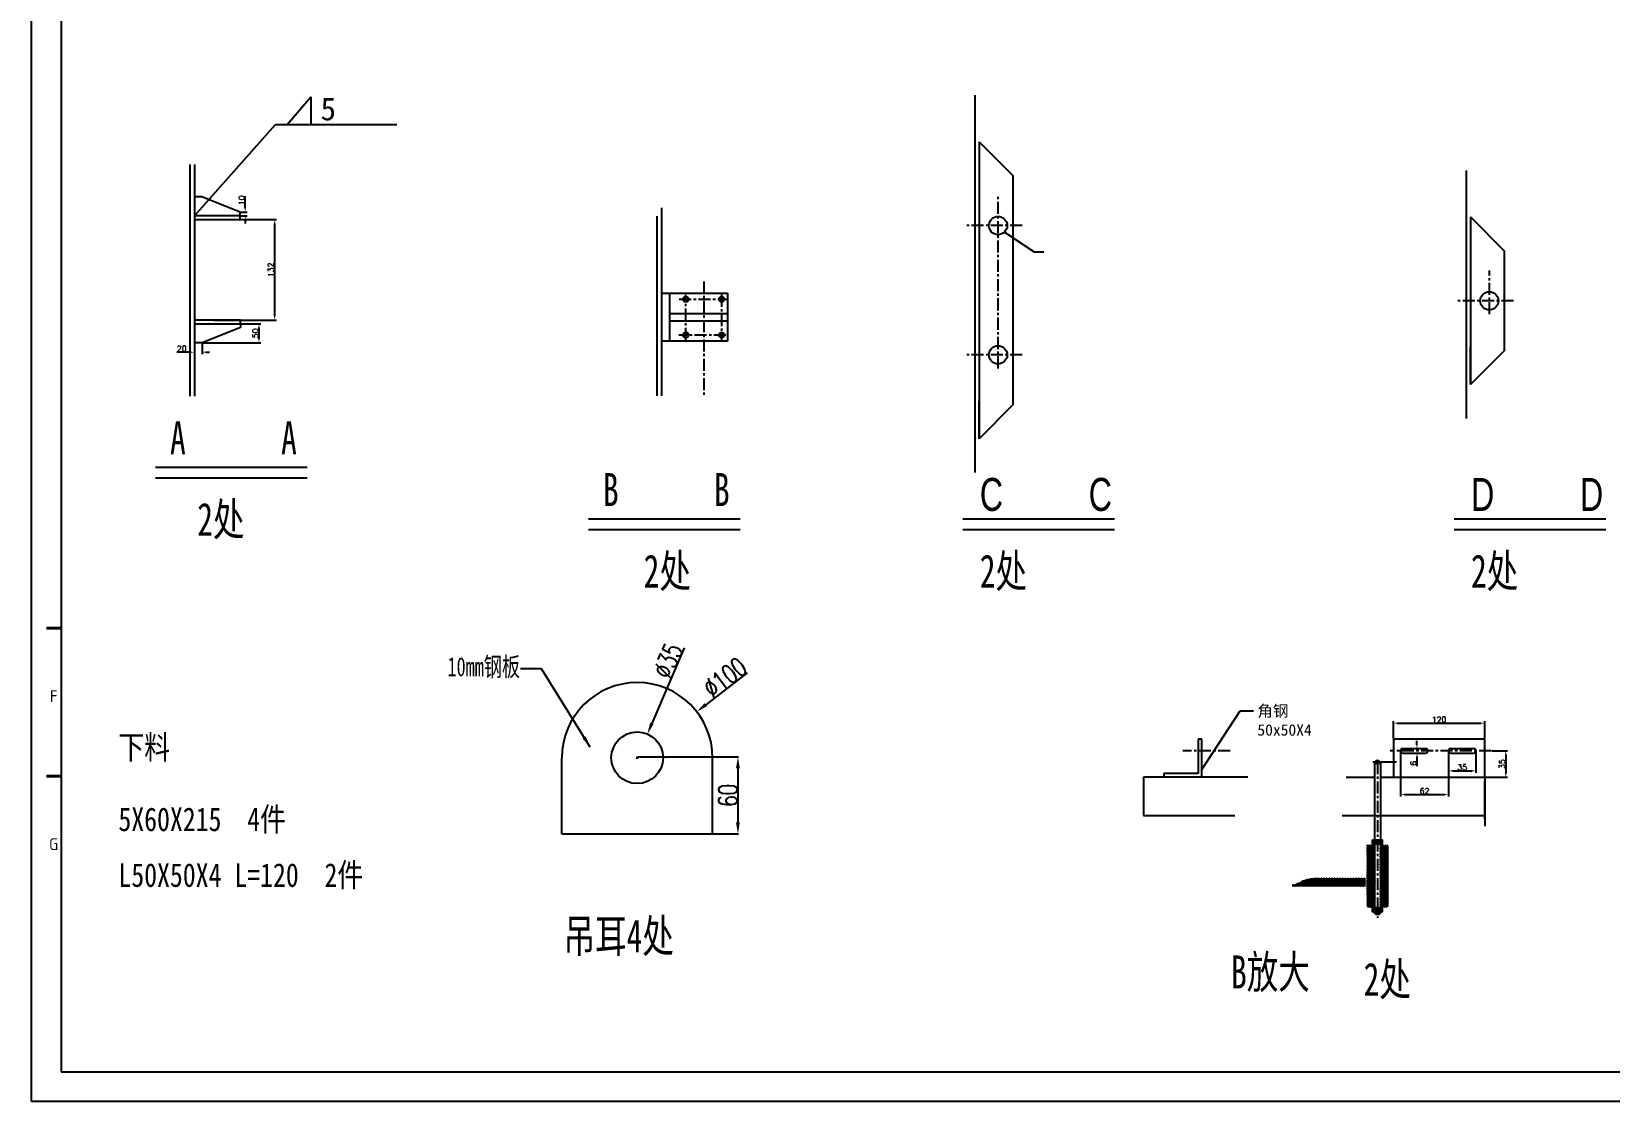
# Model space of a CAD drawing. Header units: inches. Extents: x -166203 to -65610, y -6981 to 11093.
# Drawn here: x -84810 to -80663, y 974 to 3787 of the extents above; entities that cross this region are included whole.
import ezdxf
from ezdxf.enums import TextEntityAlignment as Align

# ---------------------------------------------------------------- set-up
doc = ezdxf.new("R2010")
doc.units = ezdxf.units.IN
doc.header["$MEASUREMENT"] = 0
doc.linetypes.add('CENTERX2', pattern=[101.6, 63.5, -12.7, 12.7, -12.7])
doc.layers.get('0').update_dxf_attribs({"lineweight": 25})
doc.layers.get('Defpoints').update_dxf_attribs({"color": 5})
doc.layers.add('BODY', color=4, linetype='Continuous', lineweight=50)
doc.layers.add('图层2', color=3, linetype='Continuous', lineweight=40)
for name, color, linetype in [('FRAME035', 2, 'Continuous'), ('中心线', 1, 'CENTERX2'), ('细线', 30, 'Continuous')]:
    doc.layers.add(name, color=color, linetype=linetype)
doc.styles.add('ISOCP', font='isocp.shx')
doc.styles.get("Standard").update_dxf_attribs({"font": 'txt.shx', "bigfont": 'whgtxt.shx'})
doc.styles.add('STYLE1', font='SIMFANG.TTF', dxfattribs={"width": 0.8, "height": 4})
doc.styles.add('宋体', font='txt.shx', dxfattribs={"width": 0.7, "bigfont": 'whgtxt.shx'})
doc.dimstyles.new('ISO-25', dxfattribs={"dimscale": 0, "dimtxt": 50, "dimasz": 30, "dimexe": 1.25, "dimexo": 0.625, "dimgap": 1, "dimtad": 1, "dimdec": 0, "dimzin": 1, "dimdsep": 46, "dimtxsty": '宋体', "dimcen": 2.5, "dimclrd": 4, "dimclre": 4, "dimclrt": 4, "dimadec": 0, "dimazin": 0, "dimtfac": 1, "dimtdec": 0, "dimtofl": 0, "dimtmove": 0, "dimatfit": 3, "dimfxl": 0, "dimtolj": 1, "dimtzin": 1, "dimarcsym": 0})
doc.dimstyles.get("Standard").update_dxf_attribs({"dimtxt": 15, "dimasz": 10, "dimexe": 5, "dimexo": 2, "dimgap": 2, "dimtad": 1, "dimdec": 0, "dimzin": 0, "dimdsep": 46, "dimtxsty": 'Standard', "dimcen": 0.09, "dimclrd": 4, "dimclre": 4, "dimclrt": 4, "dimadec": 1, "dimazin": 0, "dimtfac": 1, "dimtdec": 0, "dimtofl": 0, "dimtmove": 0, "dimatfit": 3, "dimfxl": 0, "dimtolj": 1, "dimtzin": 0, "dimarcsym": 0})

# ---------------------------------------------------------------- blocks, each defined once
blk = doc.blocks.new('*D150')
at = {"color": 4, "lineweight": -2, "ltscale": 0.5}
for p, q in [((-84332.3, 3292.7), (-84166.5, 3292.7)), ((-84171.5, 3282.7), (-84171.5, 3038.7)), ((-84332.3, 3028.7), (-84166.5, 3028.7))]:
    blk.add_line(p, q, dxfattribs=at)
at = {"color": 4, "ltscale": 0.5}
for points in [[(-84173.1, 3282.7), (-84169.8, 3282.7), (-84171.5, 3292.7)], [(-84173.1, 3038.7), (-84169.8, 3038.7), (-84171.5, 3028.7)]]:
    blk.add_solid(points, dxfattribs=at)
at = {"layer": 'Defpoints', "color": 0, "ltscale": 0.5}
for p in [(-84334.3, 3292.7), (-84334.3, 3028.7), (-84171.5, 3028.7)]:
    blk.add_point(p, dxfattribs=at)
at = {"color": 4, "ltscale": 0.5, "insert": (-84181, 3160.7), "char_height": 15, "attachment_point": 5, "rotation": 90}
blk.add_mtext('\\A1;132', dxfattribs=at)
blk = doc.blocks.new('*D188')
at = {"color": 4, "lineweight": -2, "ltscale": 0.5}
for p, q in [((-81168.8, 1912), (-81168.8, 1922)), ((-81173.9, 1902), (-81163.8, 1902)), ((-81173.9, 1890), (-81163.8, 1890)), ((-81168.8, 1880), (-81168.8, 1856))]:
    blk.add_line(p, q, dxfattribs=at)
at = {"color": 4, "ltscale": 0.5}
for points in [[(-81170.5, 1912), (-81167.1, 1912), (-81168.8, 1902)], [(-81170.5, 1880), (-81167.1, 1880), (-81168.8, 1890)]]:
    blk.add_solid(points, dxfattribs=at)
at = {"layer": 'Defpoints', "color": 0, "ltscale": 0.5}
for p in [(-81175.9, 1902), (-81175.9, 1890), (-81168.8, 1890)]:
    blk.add_point(p, dxfattribs=at)
at = {"color": 4, "ltscale": 0.5, "insert": (-81178.3, 1863), "char_height": 15, "attachment_point": 5, "rotation": 90}
blk.add_mtext('\\A1;6', dxfattribs=at)
blk = doc.blocks.new('*D189')
at = {"color": 4, "lineweight": -2, "ltscale": 0.5}
for p, q in [((-81085.9, 1894), (-81085.9, 1838.4)), ((-81013.9, 1894), (-81013.9, 1838.4)), ((-81075.9, 1843.4), (-81023.9, 1843.4))]:
    blk.add_line(p, q, dxfattribs=at)
at = {"color": 4, "ltscale": 0.5}
for points in [[(-81075.9, 1845.1), (-81075.9, 1841.8), (-81085.9, 1843.4)], [(-81023.9, 1845.1), (-81023.9, 1841.8), (-81013.9, 1843.4)]]:
    blk.add_solid(points, dxfattribs=at)
at = {"layer": 'Defpoints', "color": 0, "ltscale": 0.5}
for p in [(-81085.9, 1896), (-81013.9, 1896), (-81013.9, 1843.4)]:
    blk.add_point(p, dxfattribs=at)
at = {"color": 4, "ltscale": 0.5, "insert": (-81049.9, 1852.9), "char_height": 15, "attachment_point": 5}
blk.add_mtext('\\A1;35', dxfattribs=at)
blk = doc.blocks.new('*D190')
at = {"color": 4, "lineweight": -2, "ltscale": 0.5}
for p, q in [((-81211.9, 1894), (-81211.9, 1776.1)), ((-81085.9, 1892), (-81085.9, 1776.1)), ((-81201.9, 1781.1), (-81095.9, 1781.1))]:
    blk.add_line(p, q, dxfattribs=at)
at = {"color": 4, "ltscale": 0.5}
for points in [[(-81201.9, 1782.8), (-81201.9, 1779.5), (-81211.9, 1781.1)], [(-81095.9, 1782.8), (-81095.9, 1779.5), (-81085.9, 1781.1)]]:
    blk.add_solid(points, dxfattribs=at)
at = {"layer": 'Defpoints', "color": 0, "ltscale": 0.5}
for p in [(-81211.9, 1896), (-81085.9, 1894), (-81085.9, 1781.1)]:
    blk.add_point(p, dxfattribs=at)
at = {"color": 4, "ltscale": 0.5, "insert": (-81148.9, 1790.6), "char_height": 15, "attachment_point": 5}
blk.add_mtext('\\A1;62', dxfattribs=at)
blk = doc.blocks.new('*D191')
at = {"color": 4, "lineweight": -2, "ltscale": 0.5}
for p, q in [((-81230.6, 1928.4), (-81230.6, 1973.7)), ((-81220.6, 1968.7), (-81000.9, 1968.7)), ((-80990.9, 1928.4), (-80990.9, 1973.7))]:
    blk.add_line(p, q, dxfattribs=at)
at = {"color": 4, "ltscale": 0.5}
for points in [[(-81220.6, 1970.3), (-81220.6, 1967), (-81230.6, 1968.7)], [(-81000.9, 1970.3), (-81000.9, 1967), (-80990.9, 1968.7)]]:
    blk.add_solid(points, dxfattribs=at)
at = {"layer": 'Defpoints', "color": 0, "ltscale": 0.5}
for p in [(-80990.9, 1968.7), (-81230.6, 1926.4), (-80990.9, 1926.4)]:
    blk.add_point(p, dxfattribs=at)
at = {"color": 4, "ltscale": 0.5, "insert": (-81110.8, 1978.2), "char_height": 15, "attachment_point": 5}
blk.add_mtext('\\A1;120', dxfattribs=at)
blk = doc.blocks.new('*D192')
at = {"color": 4, "lineweight": -2, "ltscale": 0.5}
for p, q in [((-80971.8, 1896), (-80930.6, 1896)), ((-80935.6, 1886), (-80935.6, 1836.4)), ((-80988.9, 1826.4), (-80930.6, 1826.4))]:
    blk.add_line(p, q, dxfattribs=at)
at = {"color": 4, "ltscale": 0.5}
for points in [[(-80937.3, 1886), (-80934, 1886), (-80935.6, 1896)], [(-80937.3, 1836.4), (-80934, 1836.4), (-80935.6, 1826.4)]]:
    blk.add_solid(points, dxfattribs=at)
at = {"layer": 'Defpoints', "color": 0, "ltscale": 0.5}
for p in [(-80973.8, 1896), (-80990.9, 1826.4), (-80935.6, 1826.4)]:
    blk.add_point(p, dxfattribs=at)
at = {"color": 4, "ltscale": 0.5, "insert": (-80945.1, 1861.2), "char_height": 15, "attachment_point": 5, "rotation": 90}
blk.add_mtext('\\A1;35', dxfattribs=at)
blk = doc.blocks.new('*D213')
at = {"color": 4, "lineweight": -2, "ltscale": 0.5}
for p, q in [((-82929.6, 2101), (-83037.9, 2017.2)), ((-83220.8, 1877.7), (-83215.8, 1877.7)), ((-83218.3, 1875.2), (-83218.3, 1880.2))]:
    blk.add_line(p, q, dxfattribs=at)
at = {"color": 4, "ltscale": 0.5}
blk.add_solid([(-83041, 2021.2), (-83034.9, 2013.2), (-83061.7, 1998.8)], dxfattribs=at)
at = {"layer": 'Defpoints', "color": 0, "ltscale": 0.5}
for p in [(-83061.7, 1998.8), (-83374.9, 1756.6)]:
    blk.add_point(p, dxfattribs=at)
at = {"color": 4, "ltscale": 0.5, "insert": (-82987.8, 2088.9), "char_height": 50, "attachment_point": 5, "rotation": 37.7237, "style": '宋体'}
blk.add_mtext('\\A1;%%C100', dxfattribs=at)
blk = doc.blocks.new('*D214')
at = {"color": 4, "lineweight": -2, "ltscale": 0.5}
for p, q in [((-83095, 2166.8), (-83179.8, 1967.8)), ((-83220.8, 1877.7), (-83215.8, 1877.7)), ((-83218.3, 1875.2), (-83218.3, 1880.2))]:
    blk.add_line(p, q, dxfattribs=at)
at = {"color": 4, "ltscale": 0.5}
blk.add_solid([(-83184.4, 1969.8), (-83175.2, 1965.9), (-83191.6, 1940.2)], dxfattribs=at)
at = {"layer": 'Defpoints', "color": 0, "ltscale": 0.5}
for p in [(-83191.6, 1940.2), (-83244.9, 1815.1)]:
    blk.add_point(p, dxfattribs=at)
at = {"color": 4, "ltscale": 0.5, "insert": (-83137.6, 2133.1), "char_height": 50, "attachment_point": 5, "rotation": 66.905, "style": '宋体'}
blk.add_mtext('\\A1;%%C35', dxfattribs=at)
blk = doc.blocks.new('*D215')
at = {"color": 4, "lineweight": -2, "ltscale": 0.5}
for p, q in [((-83217.6, 1880.2), (-82952.4, 1880.2)), ((-82953.6, 1850.2), (-82953.6, 1707.7)), ((-83217.6, 1677.7), (-82952.4, 1677.7))]:
    blk.add_line(p, q, dxfattribs=at)
at = {"color": 4, "ltscale": 0.5}
for points in [[(-82958.6, 1850.2), (-82948.6, 1850.2), (-82953.6, 1880.2)], [(-82958.6, 1707.7), (-82948.6, 1707.7), (-82953.6, 1677.7)]]:
    blk.add_solid(points, dxfattribs=at)
at = {"layer": 'Defpoints', "color": 0, "ltscale": 0.5}
for p in [(-83218.3, 1880.2), (-83218.3, 1677.7), (-82953.6, 1677.7)]:
    blk.add_point(p, dxfattribs=at)
at = {"color": 4, "ltscale": 0.5, "insert": (-82979.6, 1778.9), "char_height": 50, "attachment_point": 5, "rotation": 90, "style": '宋体'}
blk.add_mtext('\\A1;60', dxfattribs=at)
blk = doc.blocks.new('*D281')
at = {"layer": 'Defpoints', "color": 0, "ltscale": 0.5}
for p in [(-84261.2, 3018.7), (-84362, 2968.9), (-84212.4, 2968.9)]:
    blk.add_point(p, dxfattribs=at)
at = {"layer": '图层2', "color": 4, "lineweight": -2, "ltscale": 0.5}
for p, q in [((-84259.2, 3018.7), (-84207.4, 3018.7)), ((-84212.4, 3008.7), (-84212.4, 2978.9)), ((-84360, 2968.9), (-84207.4, 2968.9))]:
    blk.add_line(p, q, dxfattribs=at)
at = {"layer": '图层2', "color": 4, "ltscale": 0.5}
for points in [[(-84214.1, 3008.7), (-84210.8, 3008.7), (-84212.4, 3018.7)], [(-84214.1, 2978.9), (-84210.8, 2978.9), (-84212.4, 2968.9)]]:
    blk.add_solid(points, dxfattribs=at)
at = {"layer": '图层2', "color": 4, "ltscale": 0.5, "insert": (-84221.9, 2993.8), "char_height": 15, "attachment_point": 5, "rotation": 90}
blk.add_mtext('\\A1;50', dxfattribs=at)
blk = doc.blocks.new('*D282')
at = {"color": 4, "lineweight": -2, "ltscale": 0.5}
for p, q in [((-84382, 2966.9), (-84382, 2939.2)), ((-84362, 2966.9), (-84362, 2939.2)), ((-84392, 2944.2), (-84428.5, 2944.2)), ((-84352, 2944.2), (-84342, 2944.2))]:
    blk.add_line(p, q, dxfattribs=at)
at = {"color": 4, "ltscale": 0.5}
for points in [[(-84392, 2945.9), (-84392, 2942.6), (-84382, 2944.2)], [(-84352, 2945.9), (-84352, 2942.6), (-84362, 2944.2)]]:
    blk.add_solid(points, dxfattribs=at)
at = {"layer": 'Defpoints', "color": 0, "ltscale": 0.5}
for p in [(-84382, 2968.9), (-84362, 2968.9), (-84382, 2944.2)]:
    blk.add_point(p, dxfattribs=at)
at = {"color": 4, "ltscale": 0.5, "insert": (-84415.3, 2953.7), "char_height": 15, "attachment_point": 5}
blk.add_mtext('\\A1;20', dxfattribs=at)
blk = doc.blocks.new('*D283')
at = {"color": 4, "lineweight": -2, "ltscale": 0.5}
for p, q in [((-84248.3, 3322.7), (-84248.3, 3354.2)), ((-84259.8, 3312.7), (-84243.3, 3312.7)), ((-84259.8, 3302.7), (-84243.3, 3302.7)), ((-84248.3, 3292.7), (-84248.3, 3282.7))]:
    blk.add_line(p, q, dxfattribs=at)
at = {"color": 4, "ltscale": 0.5}
for points in [[(-84250, 3322.7), (-84246.7, 3322.7), (-84248.3, 3312.7)], [(-84250, 3292.7), (-84246.7, 3292.7), (-84248.3, 3302.7)]]:
    blk.add_solid(points, dxfattribs=at)
at = {"layer": 'Defpoints', "color": 0, "ltscale": 0.5}
for p in [(-84261.8, 3312.7), (-84261.8, 3302.7), (-84248.3, 3312.7)]:
    blk.add_point(p, dxfattribs=at)
at = {"color": 4, "ltscale": 0.5, "insert": (-84257.8, 3343.5), "char_height": 15, "attachment_point": 5, "rotation": 90}
blk.add_mtext('\\A1;10', dxfattribs=at)

msp = doc.modelspace()

# ---------------------------------------------------------------- hatches: boundary and pattern name
at = {"layer": 'BODY', "ltscale": 0.5}
h = msp.add_hatch(dxfattribs=at)
h.set_pattern_fill('ANSI37', color=256, scale=40, style=0)
h.set_pattern_definition([(45, (103686.1073, -12527.388), (-3.5355339, 3.5355339), []), (135, (103686.1073, -12527.388), (-3.5355339, -3.5355339), [])])
h.paths.add_polyline_path([(-81298.6, 1486.3), (-81280.6, 1486.3), (-81280.6, 1646.3), (-81298.6, 1646.3)])
h.paths.add_polyline_path([(-81246.6, 1646.3), (-81264.6, 1646.3), (-81264.6, 1486.3), (-81246.6, 1486.3)])
h = msp.add_hatch(dxfattribs=at)
h.set_pattern_fill('ANSI37', color=256, scale=40, style=0)
h.set_pattern_definition([(45, (80733.3493, -9417.7486), (-3.5355339, 3.5355339), []), (135, (80733.3493, -9417.7486), (-3.5355339, -3.5355339), [])])
edge = h.paths.add_edge_path()
edge.add_line((-81306.9, 1542.3), (-81306.9, 1559.6))
edge.add_line((-81306.9, 1559.6), (-81431, 1559.6))
edge.add_spline(control_points=[(-81431, 1559.6), (-81442.1, 1558.9), (-81459.1, 1557.8), (-81478, 1548), (-81487.4, 1542.7), (-81492, 1542.3)], knot_values=[0, 0, 0, 0, 16.414144, 25.019025, 32.009278, 32.009278, 32.009278, 32.009278], degree=3, periodic=0)
edge.add_line((-81492, 1542.3), (-81306.9, 1542.3))

# ---------------------------------------------------------------- linework, layer by layer
at = {"color": 2, "linetype": 'Continuous'}
for p, q in [((-84732.3, 6522.5), (-84732.3, 1051.9)), ((-84732.3, 1051.9), (-77665.4, 1051.9))]:
    msp.add_line(p, q, dxfattribs=at)
at = {"ltscale": 0.5}
for p, q in [((-84138.6, 3543.1), (-84075.7, 3615.3)), ((-84075.7, 3615.3), (-84075.7, 3543.1)), ((-82329.8, 2628), (-82329.8, 3619.7)), ((-82319.8, 3497.5), (-82319.8, 2716.6)), ((-82319.8, 3497.5), (-82229.8, 3407.5)), ((-82229.8, 2806.6), (-82229.8, 3407.5)), ((-81038.6, 2770.2), (-81038.6, 3421.9)), ((-84362.6, 3352.5), (-84382, 3352.5)), ((-84261.8, 3312.7), (-84362.6, 3352.5)), ((-83153.6, 2829.6), (-83153.6, 3323.5)), ((-84261.8, 3302.7), (-84382, 3302.7)), ((-84382, 3292.7), (-84261.8, 3292.7)), ((-84261.8, 3302.7), (-84261.8, 3312.7)), ((-84261.8, 3292.7), (-84261.8, 3302.7)), ((-83165.6, 2829.6), (-83165.6, 3301.6)), ((-81028.6, 3299.7), (-81028.6, 2858.8)), ((-81028.6, 3299.7), (-80938.6, 3209.7)), ((-80938.6, 2948.8), (-80938.6, 3209.7)), ((-83153.6, 3099.2), (-82980.6, 3099.2)), ((-83153.6, 3099.2), (-83141.6, 3099.2)), ((-83133.6, 3099.2), (-83133.6, 2973.2)), ((-82980.6, 3099.2), (-82980.6, 2973.2)), ((-84261.2, 3028.7), (-84382, 3028.7)), ((-84261.2, 3018.7), (-84261.2, 3028.7)), ((-83133.6, 3046.2), (-82980.6, 3046.2)), ((-84382, 3018.7), (-84261.2, 3018.7)), ((-84261.2, 3008.7), (-84362, 2968.9)), ((-84261.2, 3018.7), (-84261.2, 3008.7)), ((-83133.6, 3026.2), (-82980.6, 3026.2)), ((-84362, 2968.9), (-84382, 2968.9)), ((-82980.6, 2973.2), (-83153.6, 2973.2)), ((-81028.6, 2858.8), (-81028.6, 2958.8)), ((-80938.6, 2948.8), (-81028.6, 2858.8)), ((-82319.8, 2716.6), (-82319.8, 2816.6)), ((-82229.8, 2806.6), (-82319.8, 2716.6)), ((-84484.4, 2642), (-84085.9, 2642)), ((-84484.4, 2613.9), (-84085.9, 2613.9)), ((-83346.7, 2506), (-82948.1, 2506)), ((-82362.5, 2506), (-81963.9, 2506)), ((-81071.3, 2506), (-80672.8, 2506)), ((-83346.7, 2477.9), (-82948.1, 2477.9)), ((-82362.5, 2477.9), (-81963.9, 2477.9)), ((-81071.3, 2477.9), (-80672.8, 2477.9)), ((-81734, 1926.4), (-81744, 1926.4)), ((-81744, 1926.4), (-81744, 1836.4)), ((-81734, 1826.4), (-81734, 1926.4)), ((-80990.9, 1926.4), (-81230.6, 1926.4)), ((-81230.6, 1926.4), (-81230.6, 1826.4)), ((-80990.9, 1826.4), (-80990.9, 1926.4)), ((-81222.6, 1866.4), (-81285.3, 1866.4)), ((-81280.6, 1866.4), (-81280.6, 1469.4)), ((-81264.6, 1866.4), (-81264.6, 1469.4)), ((-81205.9, 1902), (-81145.9, 1902)), ((-81205.9, 1890), (-81145.9, 1890)), ((-81079.9, 1902), (-81019.9, 1902)), ((-81079.9, 1890), (-81019.9, 1890)), ((-81613, 1826.4), (-81887.2, 1826.4)), ((-81887.2, 1826.4), (-81887.2, 1726.4)), ((-81744, 1836.4), (-81834, 1836.4)), ((-81834, 1836.4), (-81834, 1826.4)), ((-81355.1, 1826.4), (-81280.6, 1826.4)), ((-81264.6, 1826.4), (-81026.6, 1826.4)), ((-81047.2, 1826.4), (-80990.9, 1826.4)), ((-80990.9, 1826.4), (-80990.9, 1697.8)), ((-81887.2, 1726.4), (-81647.7, 1726.4)), ((-81365.9, 1726.4), (-80990.9, 1726.4)), ((-83416.3, 1677.7), (-83020.3, 1677.7)), ((-81280.6, 1646.3), (-81298.6, 1646.3)), ((-81298.6, 1646.3), (-81298.6, 1486.3)), ((-81264.6, 1646.3), (-81246.6, 1646.3)), ((-81246.6, 1646.3), (-81246.6, 1486.3)), ((-81431, 1559.6), (-81306.9, 1559.6)), ((-81306.9, 1559.6), (-81306.9, 1542.3)), ((-81298.6, 1486.3), (-81280.6, 1486.3)), ((-81277.6, 1466.4), (-81280.6, 1469.4)), ((-81280.6, 1469.4), (-81264.6, 1469.4)), ((-81277.6, 1466.4), (-81267.6, 1466.4)), ((-81267.6, 1466.4), (-81264.6, 1469.4)), ((-81246.6, 1486.3), (-81264.6, 1486.3))]:
    msp.add_line(p, q, dxfattribs=at)
at = {"ltscale": 2}
for p, q in [((-83416.3, 1677.7), (-83416.3, 1877.7)), ((-83020.3, 1677.7), (-83020.3, 1877.7))]:
    msp.add_line(p, q, dxfattribs=at)
msp.add_line((-81496.5, 1542.3), (-81306.9, 1542.3))
at = {"ltscale": 0.5}
for points in [[(-81285.5, 1662.1), (-81260.2, 1662.1), (-81260.2, 1656.3), (-81285.5, 1656.3)], [(-81285.5, 1656.3), (-81260.2, 1656.3), (-81260.2, 1650.4), (-81285.5, 1650.4)], [(-81285.5, 1483.9), (-81260.2, 1483.9), (-81260.2, 1478.1), (-81285.5, 1478.1)], [(-81285.5, 1478.1), (-81260.2, 1478.1), (-81260.2, 1472.3), (-81285.5, 1472.3)]]:
    msp.add_lwpolyline(points, close=True, dxfattribs=at)
for centre, radius in [((-82269.8, 3277.1), 24), ((-83090.6, 3083.2), 7), ((-82996.6, 3083.2), 7), ((-80978.6, 3079.2), 24), ((-83090.6, 2989.2), 7), ((-82996.6, 2989.2), 7), ((-82269.8, 2937.1), 24), ((-81272.6, 1866.4), 4.97)]:
    msp.add_circle(centre, radius, dxfattribs=at)
at = {"ltscale": 2}
msp.add_circle((-83218.3, 1877.7), 68, dxfattribs=at)
msp.add_arc((-83218.3, 1877.7), 198, 0, 180, dxfattribs=at)
at = {"ltscale": 0.5}
for centre, start, end in [((-81205.9, 1896), 90, 270), ((-81145.9, 1896), 270, 90), ((-81079.9, 1896), 90, 270), ((-81019.9, 1896), 270, 90)]:
    msp.add_arc(centre, 6, start, end, dxfattribs=at)
msp.add_spline([(-81431, 1559.6), (-81463.4, 1554.6), (-81479, 1547.3), (-81492, 1542.3), (-81496.5, 1542.3)], degree=3, dxfattribs=at)
at = {"layer": 'FRAME035', "color": 3}
for p, q in [((-84810.1, 974.1), (-84810.1, 6600.2)), ((-77587.7, 974.1), (-84810.1, 974.1))]:
    msp.add_line(p, q, dxfattribs=at)
at = {"layer": 'FRAME035', "ltscale": 2}
msp.add_line((-80990.9, 1717.3), (-80990.9, 1817.3), dxfattribs=at)
at = {"layer": '中心线', "ltscale": 0.5}
for p, q in [((-82269.8, 2901.6), (-82269.8, 3356.5)), ((-82206.3, 3277.1), (-82356.1, 3277.1)), ((-80978.6, 3043.8), (-80978.6, 3158.7)), ((-83043.6, 3130.1), (-83043.6, 2829.6)), ((-83108, 3083.2), (-82983.5, 3083.2)), ((-83090.6, 2976.3), (-83090.6, 3095.1)), ((-82996.6, 3095.5), (-82996.6, 2976.7)), ((-80915.2, 3079.2), (-81066.7, 3079.2)), ((-82985.1, 2989.2), (-83108.8, 2989.2)), ((-82206.3, 2937.1), (-82357.8, 2937.1)), ((-81659.5, 1896), (-81784, 1896)), ((-81272.6, 1866.4), (-81272.6, 1456.7)), ((-80973.8, 1896), (-81239.1, 1896))]:
    msp.add_line(p, q, dxfattribs=at)
at = {"layer": '图层2', "color": 3, "linetype": 'Continuous'}
for p, q in [((-84732.3, 2218.3), (-84771.2, 2218.3)), ((-84732.3, 1829.5), (-84771.2, 1829.5))]:
    msp.add_line(p, q, dxfattribs=at)
at = {"layer": '细线', "ltscale": 2}
for p, q in [((-84394, 3437.6), (-84394, 2828.7)), ((-84382, 3437.6), (-84382, 2828.7))]:
    msp.add_line(p, q, dxfattribs=at)

# ---------------------------------------------------------------- texts
at = {"color": 3, "linetype": 'Continuous', "style": 'STYLE1', "width": 0.8}
for s, height, p in [('下料', 62.21, (-84581.8, 1874.4)), ('5X60X215  4件', 62.208, (-84581.8, 1684.9)), ('L50X50X4 L=120  2件', 62.208, (-84581.8, 1538.3))]:
    msp.add_text(s, height=height, dxfattribs=at).set_placement(p)
at = {"color": 4, "ltscale": 0.5, "attachment_point": 1}
for s, insert, char_height, width in [('{\\fSimSun|b0|i0|c134|p2;5}', (-84050.6, 3613.8), 60, 612.533), ('{\\fNSimSun|b0|i0|c134|p49;角钢50x50X4}', (-81588.3, 2015.9), 30, 163.333)]:
    msp.add_mtext(s, dxfattribs=dict(at, insert=insert, char_height=char_height, width=width))
at = {"ltscale": 0.5, "char_height": 86.72, "width": 774.668, "attachment_point": 1, "style": '宋体'}
for s, insert in [('{\\fNSimSun|b0|i0|c134|p49;A}', (-84446.1, 2762.3)), ('{\\fNSimSun|b0|i0|c134|p49;A}', (-84154.2, 2762.3)), ('{\\fNSimSun|b0|i0|c134|p49;B}', (-83308.3, 2626.2)), ('{\\fNSimSun|b0|i0|c134|p49;B}', (-83016.5, 2626.2)), ('{\\fArial|b0|i0|c0|p32;C}', (-82317.9, 2613.5)), ('{\\fArial|b0|i0|c0|p32;C}', (-82031.7, 2613.5)), ('{\\fArial|b0|i0|c0|p32;D}', (-81026.8, 2613.5)), ('{\\fArial|b0|i0|c0|p32;D}', (-80740.6, 2613.5)), ('{\\fSimSun|b0|i0|c134|p2;2处}', (-84374.5, 2548.1)), ('{\\fSimSun|b0|i0|c134|p2;2处}', (-83201.3, 2412.1)), ('{\\fSimSun|b0|i0|c134|p2;2处}', (-82317.9, 2412.1)), ('{\\fSimSun|b0|i0|c134|p2;2处}', (-81026.8, 2412.1)), ('{\\fSimSun|b0|i0|c134|p2;吊耳4处}', (-83411.8, 1452.7)), ('{\\fSimSun|b0|i0|c134|p2;B放大}', (-81657.5, 1357.9)), ('{\\fSimSun|b0|i0|c134|p2;2处}', (-81309, 1338.8))]:
    msp.add_mtext(s, dxfattribs=dict(at, insert=insert))
at = {"color": 4, "ltscale": 0.5, "insert": (-83526.1, 2086.6), "char_height": 50, "width": 248.889, "attachment_point": 9, "style": '宋体'}
msp.add_mtext('{\\fNSimSun|b0|i0|c134|p49;10mm钢板}', dxfattribs=at)
at = {"layer": '图层2', "color": 3, "linetype": 'Continuous', "style": 'ISOCP'}
for s, p in [('F', (-84751.8, 2039.4)), ('G', (-84751.8, 1650.6))]:
    msp.add_text(s, height=31.1, dxfattribs=at).set_placement(p, align=Align.MIDDLE)

# ---------------------------------------------------------------- dimensions: what is measured, and where the dimension line sits
at = {"ltscale": 0.5}
dim = msp.add_linear_dim(base=(-84248.3, 3312.7), p1=(-84261.8, 3302.7), p2=(-84261.8, 3312.7), angle=90, dimstyle='Standard', dxfattribs=at)
dim.commit()
dim.dimension.update_dxf_attribs({"geometry": '*D283', "text_midpoint": (-84257.8, 3343.5)})
for base, p1, p2, text, picture, middle in [((-84171.5, 3028.7), (-84334.3, 3292.7), (-84334.3, 3028.7), '132', '*D150', (-84181, 3160.7)), ((-81168.8, 1890), (-81175.9, 1902), (-81175.9, 1890), '6', '*D188', (-81178.3, 1863)), ((-80935.6, 1826.4), (-80973.8, 1896), (-80990.9, 1826.4), '35', '*D192', (-80945.1, 1861.2))]:
    dim = msp.add_linear_dim(base=base, p1=p1, p2=p2, angle=90, text=text, dimstyle='Standard', dxfattribs=at)
    dim.commit()
    dim.dimension.update_dxf_attribs({"geometry": picture, "text_midpoint": middle})
dim = msp.add_linear_dim(base=(-84382, 2944.2), p1=(-84362, 2968.9), p2=(-84382, 2968.9), dimstyle='Standard', dxfattribs=at)
dim.commit()
dim.dimension.update_dxf_attribs({"geometry": '*D282', "text_midpoint": (-84415.3, 2953.7)})
dim = msp.add_diameter_dim_2p(p1=(-83244.9, 1815.1), p2=(-83191.6, 1940.2), text='%%C35', dimstyle='ISO-25', override={"dimscale": 1}, dxfattribs=at)
dim.commit()
dim.dimension.update_dxf_attribs({"geometry": '*D214', "text_midpoint": (-83113.7, 2122.9), "dimtype": 163})
dim = msp.add_diameter_dim_2p(p1=(-83374.9, 1756.6), p2=(-83061.7, 1998.8), text='%%C100', dimstyle='ISO-25', override={"dimscale": 1}, dxfattribs=at)
dim.commit()
dim.dimension.update_dxf_attribs({"geometry": '*D213', "text_midpoint": (-82987.8, 2088.9)})
for base, p1, p2, text, picture, middle in [((-80990.9, 1968.7), (-81230.6, 1926.4), (-80990.9, 1926.4), '120', '*D191', (-81110.8, 1978.2)), ((-81085.9, 1781.1), (-81211.9, 1896), (-81085.9, 1894), '62', '*D190', (-81148.9, 1790.6)), ((-81013.9, 1843.4), (-81085.9, 1896), (-81013.9, 1896), '35', '*D189', (-81049.9, 1852.9))]:
    dim = msp.add_linear_dim(base=base, p1=p1, p2=p2, text=text, dimstyle='Standard', dxfattribs=at)
    dim.commit()
    dim.dimension.update_dxf_attribs({"geometry": picture, "text_midpoint": middle})
dim = msp.add_linear_dim(base=(-82953.6, 1677.7), p1=(-83218.3, 1880.2), p2=(-83218.3, 1677.7), angle=90, text='60', dimstyle='ISO-25', override={"dimscale": 1}, dxfattribs=at)
dim.commit()
dim.dimension.update_dxf_attribs({"geometry": '*D215', "text_midpoint": (-82979.6, 1778.9)})
at = {"layer": '图层2', "ltscale": 0.5}
dim = msp.add_linear_dim(base=(-84212.4, 2968.9), p1=(-84261.2, 3018.7), p2=(-84362, 2968.9), angle=90, dimstyle='Standard', dxfattribs=at)
dim.commit()
dim.dimension.update_dxf_attribs({"geometry": '*D281', "text_midpoint": (-84221.9, 2993.8)})

# ---------------------------------------------------------------- leaders
at = {"ltscale": 0.5}
for points in [[(-84382, 3302.7), (-84169.3, 3543.1), (-83850.4, 3543.1)], [(-82253.3, 3259.6), (-82175.3, 3208.4), (-82149.9, 3208.4)]]:
    msp.add_leader(points, dimstyle='Standard', override={"dimgap": 10, "dimtad": 0}, dxfattribs=at)
at = {"ltscale": 0.5, "annotation_type": 0, "has_hookline": 1}
for points, dimstyle, override, hookline_direction, text_width in [([(-83342, 1905.8), (-83469.5, 2111.6), (-83525.1, 2111.6)], 'ISO-25', {"dimscale": 1, "dimtad": 0}, 1, 191.1), ([(-81734, 1846.6), (-81633.7, 2000.9), (-81598.3, 2000.9)], 'Standard', {"dimgap": 10, "dimtad": 0}, 0, 230.8)]:
    msp.add_leader(points, dimstyle=dimstyle, override=override, dxfattribs=dict(at, hookline_direction=hookline_direction, text_width=text_width))

doc.saveas('drawing.dxf')
